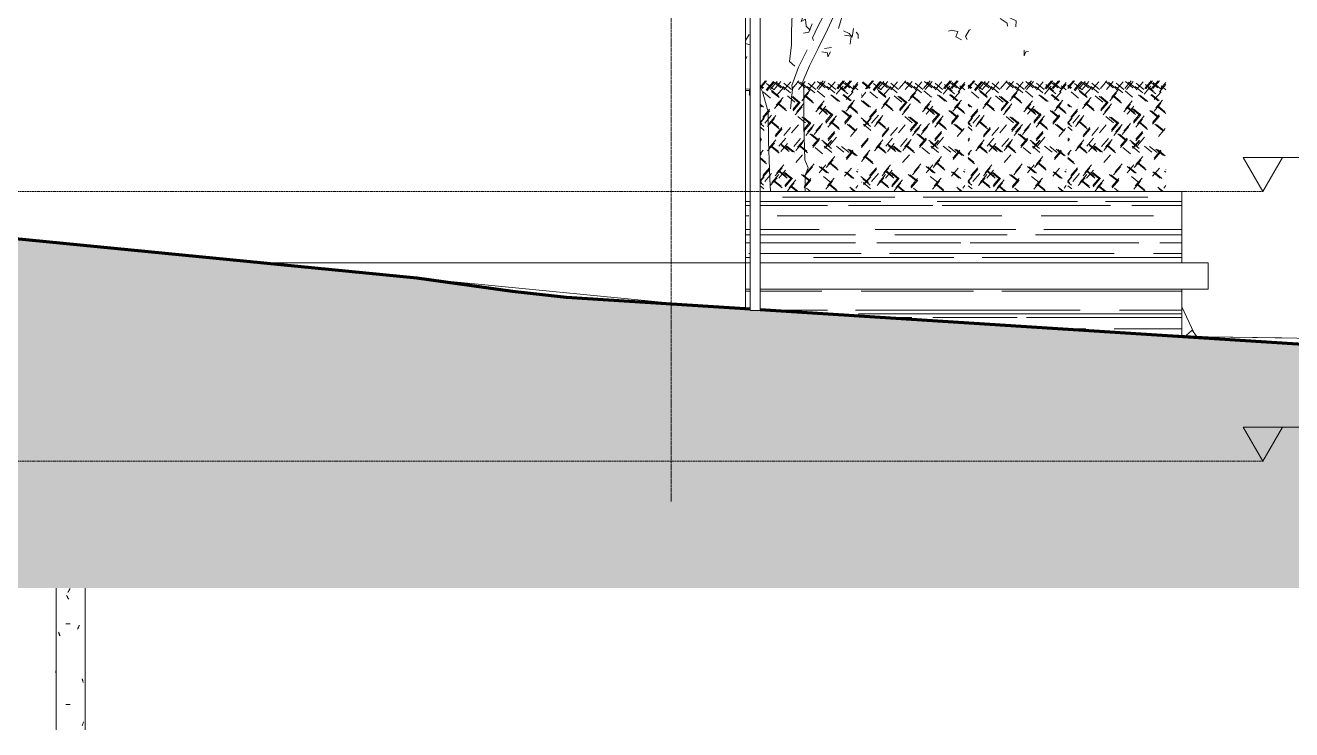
# Model space of a CAD drawing. Header units: millimetres. Extents: x 66 to 30735, y -4071 to 11969.
# Drawn here: x 15370 to 24952, y -4071 to 1257 of the extents above; entities that cross this region are included whole.
import ezdxf

# ---------------------------------------------------------------- set-up
doc = ezdxf.new("R2010")
doc.units = ezdxf.units.MM
doc.linetypes.add('Center', pattern=[40, 10, -5, 20, -5])
doc.linetypes.add('Grid Line', pattern=[22.225, 12.7, -3.175, 3.175, -3.175])
for name, color, linetype, lineweight in [('A-DETL', 90, 'Continuous', 9), ('A-FLOR', 192, 'Continuous', 18), ('A-FLOR-LEVL', 51, 'Continuous', 9), ('A-GENM', 13, 'Continuous', 9), ('A-GLAZ', 151, 'Continuous', 18), ('A-WALL', 113, 'Continuous', 18), ('A-WALL-PATT', 111, 'Continuous', 9), ('C-BLDG-PADS', 91, 'Continuous', 9), ('C-TOPO', 7, 'Continuous', 9), ('G-IMPT', 8, 'Continuous', 9), ('S-COLS', 52, 'Continuous', 9), ('S-GRID', 1, 'Continuous', 9)]:
    doc.layers.add(name, color=color, linetype=linetype, lineweight=lineweight)

# ---------------------------------------------------------------- blocks, each defined once
blk = doc.blocks.new('TREE 7M - Baum_29a_dwg-394111-Façade Sud')
at = {"layer": 'G-IMPT'}
for p, q in [((21562.1, 1361), (21522, 1232.4)), ((20846.4, 1187.8), (20820.4, 1141.8)), ((21470.2, 1089.2), (21416.1, 1082.5)), ((20820.4, 998.7), (20830.6, 1022.2))]:
    blk.add_line(p, q, dxfattribs=at)
at = {"layer": 'G-IMPT', "flags": 128}
for points in [[(21272, 0), (21270.8, 123.1), (21293.6, 178.7), (21268.9, 239.7), (21262, 501.4), (21262, 646.8), (21260, 780.2), (21253.8, 833.2), (21304.7, 951.2), (21369.9, 1081.1), (21440.2, 1225.7), (21544.7, 1457.7), (21603.5, 1578.3), (21620.1, 1608.8), (21630.8, 1604.8)], [(21193.8, 947.1), (21152.3, 982.8), (21167.3, 1110.1), (21167, 1208.1), (21172.8, 1341.9), (21218.5, 1449.3), (21207.5, 1479.8)], [(21401.8, 1392.6), (21406.8, 1325), (21367.2, 1248.1), (21327.6, 1161.9), (21334.6, 1142.1)], [(22824.8, 1371.8), (22819.1, 1313.4), (22867.1, 1291), (22865.2, 1245.9)], [(21261.3, 1340.7), (21241, 1286.4), (21273.8, 1305), (21277.3, 1252), (21308.2, 1221.5)], [(21324.5, 1269.2), (21299.2, 1205.6), (21258.4, 1197.6)], [(22801.7, 1251.1), (22798.7, 1273.7), (22746.6, 1308.1)], [(21561.9, 1216.5), (21604.5, 1195.4), (21626.1, 1168.9), (21636.9, 1232.5)], [(21567.7, 1182.1), (21618, 1174.2), (21611.1, 1114.6)], [(21671.2, 1157), (21672, 1188.8), (21657.2, 1204.7)], [(22355.8, 1213.5), (22375.5, 1220.2), (22427.2, 1210.9), (22410.7, 1171.2), (22454.6, 1148.7)], [(22495.6, 1150.1), (22483.3, 1173.9), (22511.6, 1221.6), (22522.1, 1225.6)], [(20820.4, 1120.7), (20843.7, 1112.3), (20854.4, 1114.6)], [(21286.8, 1073.1), (21221.6, 940.5), (21171.1, 801.3), (21174.2, 773.5), (21159.5, 625.1)], [(21398.1, 1056), (21440.4, 1049.4), (21442.3, 1019), (21462.8, 1057.4)], [(22927.5, 1068.5), (22928.2, 1026.1), (22939.6, 1056.5), (22962, 1060.5)], [(20929.4, 789.9), (20948.6, 754.7), (20990.1, 602.6), (20993.2, 381.3), (21002.6, 98.3), (21007.8, 0)]]:
    blk.add_lwpolyline(points, dxfattribs=at)
blk = doc.blocks.new('TREE 7M - TREE 7M-394112-Façade Sud')
blk.add_blockref('TREE 7M - Baum_29a_dwg-394111-Façade Sud', (0, 0))
blk = doc.blocks.new('HEDGE - B_Hecke_Plan_D_02_dwg-399854-Façade Sud')
at = {"layer": 'G-IMPT'}
for p, q in [((20979.2, 836.5), (20929.4, 778.6)), ((20970.9, 836.5), (20929.4, 788.2)), ((20929.4, 805.5), (20955.6, 783.8)), ((20929.4, 795.4), (20950.1, 778.2)), ((21027.8, 829.6), (20976.5, 769.9)), ((20979.2, 817.1), (21036.2, 769.9)), ((21033.4, 821.2), (20982, 761.5)), ((21058.4, 832.4), (21007, 772.6)), ((21015.3, 767.1), (21072.3, 719.9)), ((21029.1, 832.4), (21086, 785.1)), ((21087.4, 832.4), (21036, 772.6)), ((21051.3, 826.8), (21108.2, 779.6)), ((21107, 787.9), (21055.6, 728.2)), ((21102.3, 793.5), (21159.3, 746.3)), ((21162, 829.6), (21110.7, 769.9)), ((21110.7, 819.9), (21167.6, 772.6)), ((21223.5, 836.5), (21174.5, 779.6)), ((21213.2, 832.4), (21270.2, 785.1)), ((21271.6, 832.4), (21220.2, 772.6)), ((21235.5, 826.8), (21292.4, 779.6)), ((21309.1, 770.1), (21257.8, 710.4)), ((21286.5, 793.5), (21343.4, 746.3)), ((21346.2, 829.6), (21294.8, 769.9)), ((21294.8, 819.9), (21351.8, 772.6)), ((21407.7, 836.5), (21358.7, 779.6)), ((21364.5, 832.4), (21421.4, 785.1)), ((21422.8, 832.4), (21371.5, 772.6)), ((21386.7, 826.8), (21443.7, 779.6)), ((21437.8, 793.5), (21494.7, 746.3)), ((21497.5, 829.6), (21446.1, 769.9)), ((21446.1, 819.9), (21503, 772.6)), ((21557.2, 796.3), (21505.8, 736.6)), ((21559, 836.5), (21510, 779.6)), ((21516.9, 810.1), (21573.9, 762.9)), ((21569.7, 836.5), (21518.3, 776.8)), ((21536.4, 785.1), (21593.3, 737.9)), ((21551.6, 831), (21608.6, 783.8)), ((21611.3, 836.5), (21560, 776.8)), ((21621.5, 836.5), (21572.5, 779.6)), ((21573.9, 824), (21630.8, 776.8)), ((21670.6, 810.8), (21621.1, 753.2)), ((21670.6, 824.7), (21629.4, 776.8)), ((21633.6, 800.4), (21670.6, 769.7)), ((20952.9, 754.6), (21009.8, 707.4)), ((21016.7, 757.4), (21073.7, 710.2)), ((21091.4, 688.6), (21040.1, 628.9)), ((21103.9, 712.2), (21052.6, 652.5)), ((21136, 723), (21192.9, 675.8)), ((21164.5, 720.6), (21221.4, 673.4)), ((21177, 717.8), (21233.9, 670.6)), ((21228.9, 681.1), (21177.5, 621.4)), ((21296.7, 746.5), (21245.3, 686.8)), ((21270.3, 728.4), (21327.2, 681.2)), ((21277.2, 715.9), (21334.1, 668.7)), ((21361.7, 761.5), (21418.7, 714.3)), ((21415.2, 685.1), (21363.8, 625.4)), ((21463.9, 730.3), (21520.8, 683.1)), ((21476.4, 727.5), (21533.3, 680.3)), ((21555.8, 732.4), (21612.7, 685.2)), ((21561.4, 735.2), (21618.3, 688)), ((21633.6, 754.6), (21582.2, 694.9)), ((21645.1, 692.2), (21593.7, 632.5)), ((20929.4, 661.1), (20956.4, 638.7)), ((20929.4, 653.5), (20943.9, 641.4)), ((21001.5, 622.5), (20950.1, 562.8)), ((21002.8, 611.3), (20951.5, 551.6)), ((21016.7, 578), (20965.4, 518.3)), ((21050.1, 575.3), (20998.7, 515.6)), ((21065.1, 670.6), (21122, 623.4)), ((21072, 658.1), (21128.9, 610.9)), ((21230.3, 670), (21178.9, 610.3)), ((21247, 639.7), (21195.6, 580)), ((21259.5, 663.3), (21208.1, 603.6)), ((21402.7, 661.5), (21351.3, 601.8)), ((21376.3, 643.4), (21433.2, 596.2)), ((21428.4, 644.7), (21377, 585)), ((21383.3, 630.9), (21440.2, 583.7)), ((21411.8, 628.6), (21468.7, 581.3)), ((21424.3, 625.8), (21481.2, 578.6)), ((21476.2, 589.1), (21424.8, 529.4)), ((21477.6, 578), (21426.2, 518.3)), ((21548.6, 612.7), (21605.6, 565.5)), ((21561.1, 610), (21618.1, 562.8)), ((21620.2, 581.2), (21568.8, 521.5)), ((21632.6, 668.6), (21581.2, 608.9)), ((21606.2, 650.6), (21663.2, 603.4)), ((21613.2, 638.1), (21670.1, 590.9)), ((20957.6, 554.4), (20929.4, 521.7)), ((20961.7, 554.4), (20929.4, 516.8)), ((20929.4, 521.9), (20943.7, 510)), ((20929.4, 515.3), (20957.6, 491.9)), ((20929.4, 488.5), (20960.3, 462.8)), ((21037.6, 551.7), (20986.2, 492)), ((21011.2, 533.6), (21068.2, 486.4)), ((21018.2, 521.1), (21075.1, 473.9)), ((21095.4, 484.6), (21044, 424.9)), ((21160.6, 484.6), (21109.2, 424.9)), ((21219.7, 504), (21168.4, 444.3)), ((21216.2, 567.8), (21273.1, 520.6)), ((21244.7, 565.4), (21301.7, 518.2)), ((21257.2, 562.7), (21314.2, 515.5)), ((21309.1, 526), (21257.8, 466.3)), ((21310.5, 514.9), (21259.2, 455.2)), ((21327.2, 484.6), (21275.8, 424.9)), ((21339.7, 508.2), (21288.3, 448.5)), ((21390.5, 491.8), (21339.1, 432.1)), ((21403, 515.4), (21351.6, 455.7)), ((21494.3, 547.7), (21442.9, 488)), ((21506.8, 571.3), (21455.4, 511.6)), ((21467.9, 529.7), (21524.8, 482.5)), ((21474.8, 517.2), (21531.8, 470)), ((21621.6, 570.1), (21570.2, 510.4)), ((21587.7, 509), (21644.7, 461.8)), ((21600.2, 506.2), (21657.2, 459)), ((20938.6, 403.7), (20929.4, 392.9)), ((20940, 392.6), (20929.4, 380.2)), ((21050.2, 390.7), (20998.8, 330.9)), ((21096.8, 473.5), (21045.4, 413.8)), ((21123.8, 403), (21072.4, 343.3)), ((21235.5, 401.1), (21184.1, 341.4)), ((21264.6, 394.5), (21213.3, 334.8)), ((21306.5, 435.9), (21363.4, 388.7)), ((21319, 433.1), (21375.9, 385.9)), ((21378.1, 404.3), (21326.7, 344.6)), ((21379.5, 393.2), (21328.1, 333.5)), ((21398.1, 389.6), (21455, 342.4)), ((21468.9, 386.8), (21417.5, 327.1)), ((21473.1, 386.8), (21421.7, 327.1)), ((21493.9, 454.8), (21442.5, 395.1)), ((21495.3, 443.7), (21443.9, 384)), ((21509.2, 410.4), (21457.8, 350.7)), ((21665.1, 477.1), (21613.7, 417.4)), ((20953, 311.6), (20929.4, 284.1)), ((20940.5, 288), (20929.4, 275)), ((21037.7, 367), (20986.3, 307.3)), ((21011.3, 349), (21068.3, 301.8)), ((21018.3, 336.5), (21075.2, 289.3)), ((21084.9, 361.4), (21141.8, 314.2)), ((21137, 362.6), (21085.6, 302.9)), ((21091.8, 348.9), (21148.8, 301.7)), ((21120.4, 346.5), (21177.3, 299.3)), ((21132.9, 343.7), (21189.8, 296.5)), ((21252.1, 370.9), (21200.8, 311.2)), ((21225.8, 352.8), (21282.7, 305.6)), ((21232.7, 340.3), (21289.6, 293.1)), ((21345.6, 332.1), (21402.5, 284.9)), ((21412, 371.5), (21468.9, 324.3)), ((21414.7, 342.4), (21471.7, 295.2)), ((21507.7, 344), (21564.6, 296.8)), ((21546.2, 341.2), (21603.2, 294)), ((21632.5, 313), (21581.1, 253.3)), ((21633.9, 301.9), (21582.5, 242.2)), ((21594.6, 320.4), (21651.6, 273.2)), ((21607.1, 317.6), (21664.1, 270.4)), ((20929.4, 257.3), (20971.1, 222.7)), ((20929.4, 250.6), (20978, 210.2)), ((21108.6, 201.9), (21057.2, 142.2)), ((21251.8, 278), (21200.4, 218.3)), ((21338.5, 209.1), (21287.1, 149.4)), ((21428.4, 201.9), (21377, 142.2)), ((21482.4, 240.4), (21431, 180.7)), ((21494.9, 264), (21443.5, 204.3)), ((21456, 222.4), (21512.9, 175.2)), ((21462.9, 209.9), (21519.9, 162.7)), ((20955.5, 111.7), (20929.4, 81.4)), ((20959.6, 111.7), (20929.4, 76.5)), ((21001.5, 179.7), (20950.1, 120)), ((21002.8, 168.6), (20951.5, 108.9)), ((21016.7, 135.3), (20965.4, 75.6)), ((21058.6, 104.5), (21007.3, 44.8)), ((21071.1, 128.1), (21019.7, 68.4)), ((21096.1, 178.3), (21044.7, 118.6)), ((21069.7, 160.3), (21126.7, 113.1)), ((21121.8, 161.5), (21070.4, 101.8)), ((21076.7, 147.8), (21133.6, 100.6)), ((21105.2, 145.4), (21162.2, 98.2)), ((21117.7, 142.6), (21174.7, 95.4)), ((21169.6, 105.9), (21118.2, 46.2)), ((21242, 129.6), (21299, 82.4)), ((21254.5, 126.8), (21311.5, 79.6)), ((21313.6, 98), (21262.3, 38.3)), ((21326, 185.5), (21274.6, 125.8)), ((21377.2, 188.3), (21434.2, 141.1)), ((21389.7, 185.5), (21446.6, 138.3)), ((21409, 114.5), (21465.9, 67.2)), ((21490.5, 102), (21439.1, 42.3)), ((21621.1, 176.9), (21569.7, 117.2)), ((21570.9, 147.9), (21627.8, 100.7)), ((21583.4, 145.1), (21640.3, 97.9)), ((21659.9, 154.7), (21670.6, 145.9)), ((21669.7, 165.8), (21670.6, 165)), ((20929.4, 77.4), (20941.6, 67.2)), ((20929.4, 70.8), (20955.5, 49.2)), ((20929.4, 44), (20958.2, 20)), ((21032.2, 86.4), (21089.2, 39.2)), ((21039.2, 73.9), (21096.1, 26.7)), ((21171, 94.8), (21119.6, 35.1)), ((21187.7, 64.5), (21136.3, 4.8)), ((21200.2, 88.1), (21148.8, 28.4)), ((21161.3, 46.5), (21217.4, 0)), ((21168.3, 34), (21209.2, 0)), ((21315, 86.9), (21263.6, 27.2)), ((21281.2, 25.8), (21312.3, 0)), ((21478, 78.4), (21426.6, 18.7)), ((21451.6, 60.3), (21508.6, 13.1)), ((21458.6, 47.8), (21515.5, 0.6)), ((21610, 33.9), (21650.9, 0)), ((21616.9, 22.8), (21644.4, 0)), ((21670.6, 44.5), (21654.4, 25.6))]:
    blk.add_line(p, q, dxfattribs=at)
blk = doc.blocks.new('HEDGE - HEDGE-399856-Façade Sud')
blk.add_blockref('HEDGE - B_Hecke_Plan_D_02_dwg-399854-Façade Sud', (0, 0))
blk = doc.blocks.new('WIN_DOUBLE OPEN__SYM - 1130 x 1685-676181-Façade Sud')
at = {"layer": 'A-GLAZ', "color": 55}
for p, q in [((20851.3, 775), (20820.4, 776.2)), ((20851.3, 730), (20851.3, 775)), ((20820.4, 765), (20850.4, 765)), ((20847.9, 734.8), (20847.2, 734.1)), ((20847.2, 734.1), (20851.3, 730)), ((20850.4, 732.4), (20847.9, 734.8)), ((20850.4, 765), (20850.4, 732.4))]:
    blk.add_line(p, q, dxfattribs=at)
blk = doc.blocks.new('HEDGE - B_Hecke_Plan_D_02_dwg-V13-Façade Sud')
at = {"layer": 'G-IMPT'}
for p, q in [((21701.4, 825.4), (21758.4, 778.2)), ((21707, 831), (21763.9, 783.8)), ((21779.2, 836.5), (21727.8, 776.8)), ((21787.5, 836.5), (21736.1, 776.8)), ((21836.1, 829.6), (21784.7, 769.9)), ((21787.5, 817.1), (21844.4, 769.9)), ((21841.7, 821.2), (21790.3, 761.5)), ((21866.7, 832.4), (21815.3, 772.6)), ((21823.6, 767.1), (21880.6, 719.9)), ((21837.3, 832.4), (21894.3, 785.1)), ((21895.7, 832.4), (21844.3, 772.6)), ((21859.6, 826.8), (21916.5, 779.6)), ((21915.3, 787.9), (21863.9, 728.2)), ((21910.6, 793.5), (21967.5, 746.3)), ((21970.3, 829.6), (21918.9, 769.9)), ((21918.9, 819.9), (21975.9, 772.6)), ((22031.8, 836.5), (21982.8, 779.6)), ((22021.5, 832.4), (22078.5, 785.1)), ((22079.8, 832.4), (22028.5, 772.6)), ((22043.7, 826.8), (22100.7, 779.6)), ((22117.4, 770.1), (22066, 710.4)), ((22094.8, 793.5), (22151.7, 746.3)), ((22154.5, 829.6), (22103.1, 769.9)), ((22103.1, 819.9), (22160, 772.6)), ((22216, 836.5), (22167, 779.6)), ((22172.8, 832.4), (22229.7, 785.1)), ((22231.1, 832.4), (22179.7, 772.6)), ((22195, 826.8), (22251.9, 779.6)), ((22246, 793.5), (22303, 746.3)), ((22305.8, 829.6), (22254.4, 769.9)), ((22254.4, 819.9), (22311.3, 772.6)), ((22365.5, 796.3), (22314.1, 736.6)), ((22367.2, 836.5), (22318.3, 779.6)), ((22325.2, 810.1), (22382.1, 762.9)), ((22378, 836.5), (22326.6, 776.8)), ((22344.6, 785.1), (22401.6, 737.9)), ((22359.9, 831), (22416.8, 783.8)), ((22419.6, 836.5), (22368.2, 776.8)), ((22429.7, 836.5), (22380.7, 779.6)), ((22382.1, 824), (22439.1, 776.8)), ((22478.9, 810.8), (22429.3, 753.2)), ((22478.9, 824.7), (22437.7, 776.8)), ((22441.8, 800.4), (22478.9, 769.7)), ((21695.2, 688.6), (21752.1, 641.4)), ((21730.6, 750.4), (21697.7, 712.2)), ((21697.7, 737.4), (21698.6, 736.6)), ((21697.7, 726.9), (21702.8, 722.7)), ((21707.7, 685.9), (21764.6, 638.7)), ((21761.1, 754.6), (21818.1, 707.4)), ((21825, 757.4), (21881.9, 710.2)), ((21899.7, 688.6), (21848.3, 628.9)), ((21912.2, 712.2), (21860.8, 652.5)), ((21944.2, 723), (22001.2, 675.8)), ((21972.8, 720.6), (22029.7, 673.4)), ((21985.3, 717.8), (22042.2, 670.6)), ((22037.2, 681.1), (21985.8, 621.4)), ((22104.9, 746.5), (22053.5, 686.8)), ((22078.5, 728.4), (22135.5, 681.2)), ((22085.5, 715.9), (22142.4, 668.7)), ((22170, 761.5), (22226.9, 714.3)), ((22223.5, 685.1), (22172.1, 625.4)), ((22272.1, 730.3), (22329.1, 683.1)), ((22284.6, 727.5), (22341.6, 680.3)), ((22364.1, 732.4), (22421, 685.2)), ((22369.6, 735.2), (22426.6, 688)), ((22441.8, 754.6), (22390.5, 694.9)), ((22453.4, 692.2), (22402, 632.5)), ((21809.7, 622.5), (21758.4, 562.8)), ((21811.1, 611.3), (21759.7, 551.6)), ((21825, 578), (21773.6, 518.3)), ((21858.4, 575.3), (21807, 515.6)), ((21873.3, 670.6), (21930.3, 623.4)), ((21880.3, 658.1), (21937.2, 610.9)), ((22038.6, 670), (21987.2, 610.3)), ((22055.3, 639.7), (22003.9, 580)), ((22067.8, 663.3), (22016.4, 603.6)), ((22211, 661.5), (22159.6, 601.8)), ((22184.6, 643.4), (22241.5, 596.2)), ((22236.7, 644.7), (22185.3, 585)), ((22191.5, 630.9), (22248.5, 583.7)), ((22220.1, 628.6), (22277, 581.3)), ((22232.6, 625.8), (22289.5, 578.6)), ((22284.5, 589.1), (22233.1, 529.4)), ((22285.9, 578), (22234.5, 518.3)), ((22356.9, 612.7), (22413.8, 565.5)), ((22369.4, 610), (22426.3, 562.8)), ((22428.5, 581.2), (22377.1, 521.5)), ((22440.9, 668.6), (22389.5, 608.9)), ((22414.5, 650.6), (22471.4, 603.4)), ((22421.4, 638.1), (22478.4, 590.9)), ((21695, 557.2), (21751.9, 510)), ((21708.9, 539.2), (21765.8, 491.9)), ((21711.7, 510), (21768.6, 462.8)), ((21765.8, 554.4), (21714.5, 494.7)), ((21770, 554.4), (21718.6, 494.7)), ((21845.9, 551.7), (21794.5, 492)), ((21819.5, 533.6), (21876.4, 486.4)), ((21826.4, 521.1), (21883.4, 473.9)), ((21903.7, 484.6), (21852.3, 424.9)), ((21968.8, 484.6), (21917.5, 424.9)), ((22028, 504), (21976.6, 444.3)), ((22024.5, 567.8), (22081.4, 520.6)), ((22053, 565.4), (22110, 518.2)), ((22065.5, 562.7), (22122.5, 515.5)), ((22117.4, 526), (22066, 466.3)), ((22118.8, 514.9), (22067.4, 455.2)), ((22135.5, 484.6), (22084.1, 424.9)), ((22148, 508.2), (22096.6, 448.5)), ((22198.8, 491.8), (22147.4, 432.1)), ((22211.3, 515.4), (22159.9, 455.7)), ((22302.6, 547.7), (22251.2, 488)), ((22315.1, 571.3), (22263.7, 511.6)), ((22276.2, 529.7), (22333.1, 482.5)), ((22283.1, 517.2), (22340, 470)), ((22429.9, 570.1), (22378.5, 510.4)), ((22396, 509), (22453, 461.8)), ((22408.5, 506.2), (22465.4, 459)), ((21746.9, 403.7), (21695.5, 344)), ((21748.3, 392.6), (21696.9, 332.9)), ((21858.5, 390.7), (21807.1, 330.9)), ((21905.1, 473.5), (21853.7, 413.8)), ((21932, 403), (21880.7, 343.3)), ((22043.7, 401.1), (21992.4, 341.4)), ((22072.9, 394.5), (22021.5, 334.8)), ((22114.8, 435.9), (22171.7, 388.7)), ((22127.3, 433.1), (22184.2, 385.9)), ((22186.4, 404.3), (22135, 344.6)), ((22187.8, 393.2), (22136.4, 333.5)), ((22206.3, 389.6), (22263.3, 342.4)), ((22277.2, 386.8), (22225.8, 327.1)), ((22281.3, 386.8), (22229.9, 327.1)), ((22302.2, 454.8), (22250.8, 395.1)), ((22303.5, 443.7), (22252.2, 384)), ((22317.4, 410.4), (22266.1, 350.7)), ((22473.4, 477.1), (22422, 417.4)), ((21748.8, 288), (21697.4, 228.3)), ((21761.3, 311.6), (21709.9, 251.9)), ((21846, 367), (21794.6, 307.3)), ((21819.6, 349), (21876.5, 301.8)), ((21826.5, 336.5), (21883.5, 289.3)), ((21893.2, 361.4), (21950.1, 314.2)), ((21945.2, 362.6), (21893.9, 302.9)), ((21900.1, 348.9), (21957, 301.7)), ((21928.7, 346.5), (21985.6, 299.3)), ((21941.2, 343.7), (21998.1, 296.5)), ((22060.4, 370.9), (22009, 311.2)), ((22034, 352.8), (22091, 305.6)), ((22041, 340.3), (22097.9, 293.1)), ((22153.9, 332.1), (22210.8, 284.9)), ((22220.2, 371.5), (22277.2, 324.3)), ((22223, 342.4), (22279.9, 295.2)), ((22315.9, 344), (22372.9, 296.8)), ((22354.5, 341.2), (22411.4, 294)), ((22440.7, 313), (22389.4, 253.3)), ((22442.1, 301.9), (22390.8, 242.2)), ((22402.9, 320.4), (22459.9, 273.2)), ((22415.4, 317.6), (22472.4, 270.4)), ((21722.4, 269.9), (21779.3, 222.7)), ((21729.3, 257.5), (21786.3, 210.2)), ((21916.9, 201.9), (21865.5, 142.2)), ((22060, 278), (22008.6, 218.3)), ((22146.8, 209.1), (22095.4, 149.4)), ((22236.7, 201.9), (22185.3, 142.2)), ((22290.7, 240.4), (22239.3, 180.7)), ((22303.1, 264), (22251.8, 204.3)), ((22264.3, 222.4), (22321.2, 175.2)), ((22271.2, 209.9), (22328.1, 162.7)), ((21692.9, 114.5), (21749.8, 67.2)), ((21706.8, 96.4), (21763.7, 49.2)), ((21763.7, 111.7), (21712.3, 52)), ((21767.9, 111.7), (21716.5, 52)), ((21809.7, 179.7), (21758.4, 120)), ((21811.1, 168.6), (21759.7, 108.9)), ((21825, 135.3), (21773.6, 75.6)), ((21866.9, 104.5), (21815.5, 44.8)), ((21879.4, 128.1), (21828, 68.4)), ((21904.4, 178.3), (21853, 118.6)), ((21878, 160.3), (21934.9, 113.1)), ((21930.1, 161.5), (21878.7, 101.8)), ((21884.9, 147.8), (21941.9, 100.6)), ((21913.5, 145.4), (21970.4, 98.2)), ((21926, 142.6), (21982.9, 95.4)), ((21977.9, 105.9), (21926.5, 46.2)), ((22050.3, 129.6), (22107.3, 82.4)), ((22062.8, 126.8), (22119.7, 79.6)), ((22121.9, 98), (22070.5, 38.3)), ((22134.3, 185.5), (22082.9, 125.8)), ((22185.5, 188.3), (22242.4, 141.1)), ((22198, 185.5), (22254.9, 138.3)), ((22217.2, 114.5), (22274.2, 67.2)), ((22298.8, 102), (22247.4, 42.3)), ((22429.3, 176.9), (22378, 117.2)), ((22379.2, 147.9), (22436.1, 100.7)), ((22391.7, 145.1), (22448.6, 97.9)), ((22468.2, 154.7), (22478.9, 145.9)), ((22477.9, 165.8), (22478.9, 165)), ((21698.6, 71.4), (21697.7, 70.3)), ((21707, 2), (21705.3, 0)), ((21709.6, 67.2), (21766.5, 20)), ((21840.5, 86.4), (21897.5, 39.2)), ((21847.5, 73.9), (21904.4, 26.7)), ((21979.3, 94.8), (21927.9, 35.1)), ((21996, 64.5), (21944.6, 4.8)), ((22008.5, 88.1), (21957.1, 28.4)), ((21969.6, 46.5), (22025.6, 0)), ((21976.5, 34), (22017.5, 0)), ((22123.3, 86.9), (22071.9, 27.2)), ((22089.4, 25.8), (22120.6, 0)), ((22286.3, 78.4), (22234.9, 18.7)), ((22259.9, 60.3), (22316.8, 13.1)), ((22266.9, 47.8), (22323.8, 0.6)), ((22418.2, 33.9), (22459.2, 0)), ((22425.2, 22.8), (22452.7, 0)), ((22478.9, 44.5), (22462.7, 25.6))]:
    blk.add_line(p, q, dxfattribs=at)
blk = doc.blocks.new('HEDGE - HEDGE-V14-Façade Sud')
blk.add_blockref('HEDGE - B_Hecke_Plan_D_02_dwg-V13-Façade Sud', (0, 0))
blk = doc.blocks.new('FP_2_15-Façade Sud')
at = {"layer": 'S-COLS'}
for p, q in [((15602.4, -3000), (15602.4, -4071.5)), ((15684, -3059.8), (15682, -3056.1)), ((15686.1, -3063.4), (15684, -3059.8)), ((15688.1, -3067), (15686.1, -3063.4)), ((15694.6, -3028.9), (15692.5, -3032.5)), ((15696.7, -3025.3), (15694.6, -3028.9)), ((15698.8, -3021.7), (15696.7, -3025.3)), ((15700.9, -3018), (15698.8, -3021.7)), ((15703, -3014.4), (15700.9, -3018)), ((15705.1, -3010.8), (15703, -3014.4)), ((15707.2, -3007.1), (15705.1, -3010.8)), ((15709.3, -3003.5), (15707.2, -3007.1)), ((15822.4, -4071.5), (15822.4, -3000)), ((15690.2, -3070.7), (15688.1, -3067)), ((15692.3, -3074.3), (15690.2, -3070.7)), ((15694.4, -3077.9), (15692.3, -3074.3)), ((15696.5, -3081.5), (15694.4, -3077.9)), ((15698.6, -3085.2), (15696.5, -3081.5)), ((15623, -3337.3), (15621.7, -3333.7)), ((15624.3, -3341), (15623, -3337.3)), ((15625.6, -3344.6), (15624.3, -3341)), ((15626.9, -3348.2), (15625.6, -3344.6)), ((15628.3, -3351.9), (15626.9, -3348.2)), ((15629.7, -3355.5), (15628.3, -3351.9)), ((15677, -3270.4), (15693.4, -3270.4)), ((15693.4, -3270.4), (15710.3, -3270.4)), ((15767.1, -3306.5), (15765.3, -3310.1)), ((15769, -3302.9), (15767.1, -3306.5)), ((15770.8, -3299.2), (15769, -3302.9)), ((15772.6, -3295.6), (15770.8, -3299.2)), ((15774.3, -3292), (15772.6, -3295.6)), ((15776.1, -3288.3), (15774.3, -3292)), ((15777.8, -3284.7), (15776.1, -3288.3)), ((15779.5, -3281.1), (15777.8, -3284.7)), ((15631.1, -3359.1), (15629.7, -3355.5)), ((15632.6, -3362.8), (15631.1, -3359.1)), ((15601.3, -3629.6), (15601.2, -3626)), ((15601.4, -3633.2), (15601.3, -3629.6)), ((15601.5, -3636.7), (15601.4, -3633.2)), ((15601.7, -3640.3), (15601.5, -3636.7)), ((15800.3, -3689.3), (15799, -3685.7)), ((15801.6, -3692.9), (15800.3, -3689.3)), ((15802.9, -3696.6), (15801.6, -3692.9)), ((15804.1, -3700.2), (15802.9, -3696.6)), ((15805.3, -3703.8), (15804.1, -3700.2)), ((15806.4, -3707.4), (15805.3, -3703.8)), ((15807.5, -3711.1), (15806.4, -3707.4)), ((15808.6, -3714.7), (15807.5, -3711.1)), ((15677, -3880), (15693.4, -3880)), ((15693.4, -3880), (15710.3, -3880)), ((15807.1, -4023.1), (15806, -4026.7)), ((15808.2, -4019.5), (15807.1, -4023.1)), ((15809.2, -4015.8), (15808.2, -4019.5)), ((15810.3, -4012.2), (15809.2, -4015.8)), ((15603.6, -4068.5), (15603.2, -4064.8)), ((15604, -4071.5), (15603.6, -4068.5)), ((15802.4, -4037.6), (15801.1, -4041.2)), ((15803.6, -4034), (15802.4, -4037.6)), ((15804.8, -4030.4), (15803.6, -4034)), ((15806, -4026.7), (15804.8, -4030.4))]:
    blk.add_line(p, q, dxfattribs=at)
blk = doc.blocks.new('Concrete Round - 220mm-768088-Façade Sud')
at = {"layer": 'S-COLS'}
blk.add_blockref('FP_2_15-Façade Sud', (0, 0), dxfattribs=at)
blk = doc.blocks.new('Niveau - OKFFB-442205-Façade Sud')
at = {"layer": 'A-FLOR-LEVL'}
for p, q in [((25994.9, 468.9), (25994.9, 257.5)), ((24586.2, 257.5), (24883.5, 257.5)), ((24734.9, 0), (24586.2, 257.5)), ((24883.5, 257.5), (24734.9, 0)), ((24734.9, 257.5), (27134.9, 257.5))]:
    blk.add_line(p, q, dxfattribs=at)

msp = doc.modelspace()

# ---------------------------------------------------------------- hatches: boundary and pattern name
at = {"layer": 'A-WALL-PATT'}
h = msp.add_hatch(dxfattribs=at)
h.set_pattern_fill('FP2_4', color=256, style=0, pattern_type=2)
h.set_pattern_definition([(0, (11686.28, 1200), (467.5, 212.5), [3187.5, -425, 1062.5, -212.5]), (0, (11968.9, 1306.25), (-212.5, 282.625), [637.5, -70.125, 1275, -159.375]), (0, (11792.53, 1380.62), (1105, 142.375), [1700, -297.5, 850, -212.5])])
h.paths.add_polyline_path([(24120.354, -1088.571), (24120.354, -740), (20929.354, -740), (20929.354, -895.714), (22584.919, -1000.832), (23380.254, -1046.28)])
h.paths.add_polyline_path([(20854.354, -890.952), (20854.354, -740), (20820.354, -740), (20820.355, -888.793)])
h.paths.add_polyline_path([(23098.188, -540), (24120.354, -540), (24120.354, 0), (20929.354, 0), (20929.354, -540), (22251.007, -540)])
h.paths.add_polyline_path([(20854.354, -540), (20854.354, 0), (20820.354, 0), (20820.355, -540)])
at = {"layer": 'C-TOPO'}
msp.add_hatch(color=10, dxfattribs=at).paths.add_polyline_path([(2257.924, -3000), (30734.855, -3000), (30734.855, -1425.582), (26902.087, -1274.946), (20929.354, -895.714), (20929.354, -900), (20854.354, -900), (20854.354, -890.952), (19463.976, -802.671), (19055.5, -757.299), (18333.446, -656.577), (14690.328, -300), (9853.764, -200), (6757.643, -47.383), (5280.554, 62.611), (2257.924, 380), (2257.924, -5.567)])

# ---------------------------------------------------------------- linework, layer by layer
at = {"layer": 'A-DETL'}
for p, q in [((20854.354, 6550.088), (20854.354, -900)), ((20929.354, -900), (20929.354, 6550.088)), ((20854.354, -900), (20929.354, -900))]:
    msp.add_line(p, q, dxfattribs=at)
at = {"layer": 'A-FLOR', "lineweight": 9}
for p, q in [((20820.354, -540), (20854.354, -540)), ((20929.354, -540), (24320.354, -540)), ((24320.354, -540), (24320.354, -740)), ((20854.354, -740), (20820.354, -740)), ((24320.354, -740), (20929.354, -740))]:
    msp.add_line(p, q, dxfattribs=at)
at = {"layer": 'A-FLOR-LEVL', "linetype": 'Center'}
for p, q in [((24734.922, 0), (85.877, 0)), ((85.877, -2040), (24734.922, -2040))]:
    msp.add_line(p, q, dxfattribs=at)
at = {"layer": 'A-WALL', "color": 55}
msp.add_line((20820.354, -888.793), (20820.354, 5780), dxfattribs=at)
at = {"layer": 'A-WALL', "lineweight": 9}
for p, q in [((20854.354, 0), (20820.354, 0)), ((24120.354, 0), (20929.354, 0)), ((24120.354, -540), (24120.354, 0)), ((24120.354, -1088.571), (24120.354, -740))]:
    msp.add_line(p, q, dxfattribs=at)
at = {"layer": 'C-BLDG-PADS'}
msp.add_line((17142.389, -540), (20820.354, -540), dxfattribs=at)
at = {"layer": 'C-TOPO', "lineweight": 70}
for p, q in [((18333.446, -656.577), (15138.968, -343.911)), ((19055.5, -757.299), (18333.446, -656.577)), ((19463.976, -802.671), (19055.5, -757.299)), ((20854.354, -890.952), (19463.976, -802.671)), ((26902.086, -1274.946), (20929.354, -895.714))]:
    msp.add_line(p, q, dxfattribs=at)
at = {"layer": 'C-TOPO'}
for p, q in [((18333.447, -656.577), (15138.968, -343.911)), ((18333.447, -656.577), (19055.5, -757.299)), ((20494.46, -868.101), (18333.447, -656.577)), ((19463.976, -802.671), (19055.5, -757.299)), ((19463.976, -802.671), (20854.354, -890.952)), ((19580.095, -814.899), (19463.976, -802.671)), ((20929.354, -895.714), (26902.086, -1274.946)), ((24211.199, -1065.62), (24120.354, -871.962)), ((22584.919, -1000.832), (24320.353, -1100)), ((24199.874, -1050), (24153.88, -1090.487)), ((24232.486, -1094.979), (24199.874, -1050)), ((24296.777, -1100), (24320.353, -1100)), ((24877.381, -1108.256), (24320.353, -1100)), ((29018.717, -1165), (24320.353, -1100))]:
    msp.add_line(p, q, dxfattribs=at)
at = {"layer": 'S-GRID', "linetype": 'Grid Line'}
msp.add_line((20257.354, -2344.8), (20257.354, 11268.549), dxfattribs=at)

# ---------------------------------------------------------------- block references
at = {"layer": 'A-FLOR-LEVL'}
for p in [(0, 0), (0, -2040)]:
    msp.add_blockref('Niveau - OKFFB-442205-Façade Sud', p, dxfattribs=at)
at = {"layer": 'A-GENM'}
for name, p in [('TREE 7M - TREE 7M-394112-Façade Sud', (0, 0)), ('HEDGE - HEDGE-399856-Façade Sud', (0, 0)), ('HEDGE - HEDGE-V14-Façade Sud', (0, 0)), ('HEDGE - HEDGE-399856-Façade Sud', (1575.37, 0)), ('HEDGE - HEDGE-399856-Façade Sud', (2330.007, 0))]:
    msp.add_blockref(name, p, dxfattribs=at)
at = {"layer": 'A-GLAZ', "color": 55}
msp.add_blockref('WIN_DOUBLE OPEN__SYM - 1130 x 1685-676181-Façade Sud', (0, 0), dxfattribs=at)
at = {"layer": 'S-COLS'}
msp.add_blockref('Concrete Round - 220mm-768088-Façade Sud', (0, 0), dxfattribs=at)

doc.saveas('drawing.dxf')
